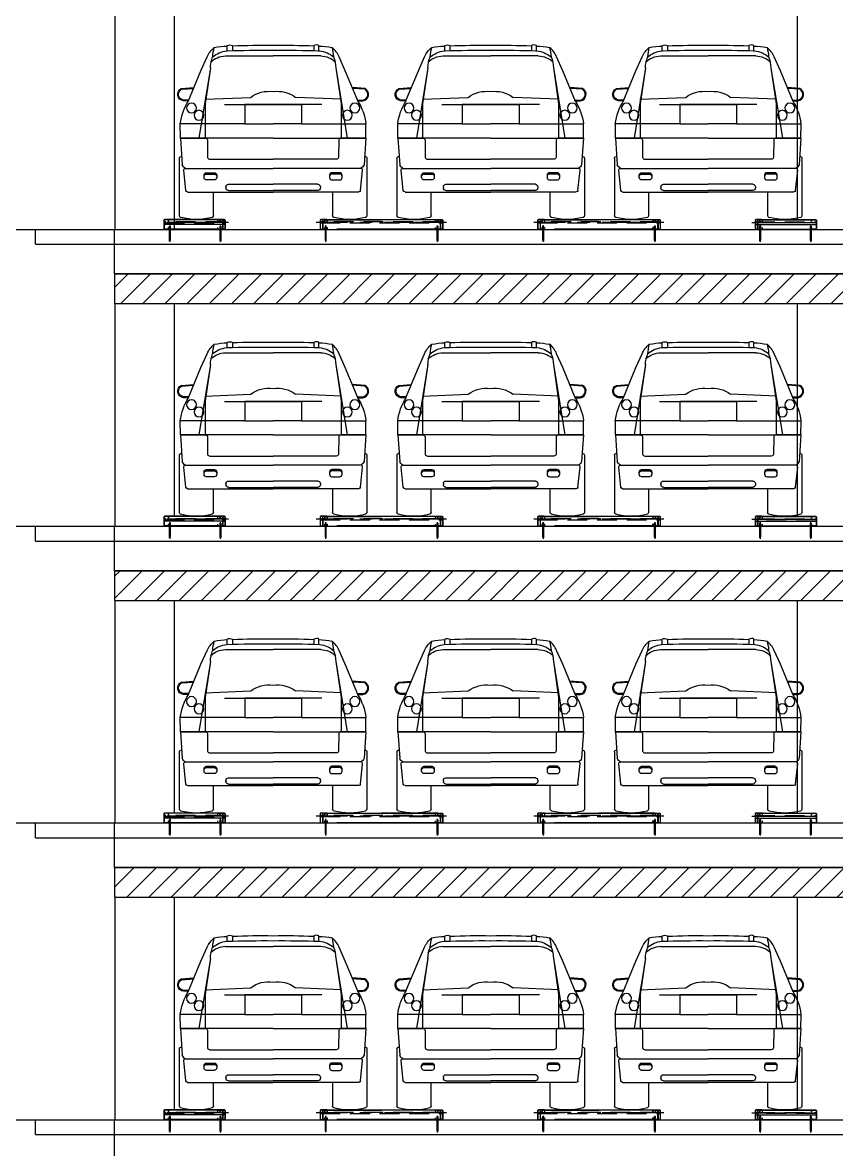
# Model space of a CAD drawing. Header units: millimetres. Extents: x -5 to 1510635, y -6 to 71285.
# Drawn here: x 1304584 to 1312816, y 20067 to 31458 of the extents above; entities that cross this region are included whole.
import ezdxf

# ---------------------------------------------------------------- set-up
doc = ezdxf.new("R2010")
doc.units = ezdxf.units.MM
doc.header["$LTSCALE"] = 1000
for name, pattern in [('CENTER', [2, 1.25, -0.25, 0.25, -0.25]), ('DASHEDX2', [1.5, 1, -0.5]), ('HIDDEN', [0.375, 0.25, -0.125]), ('PHANTOM', [2.5, 1.25, -0.25, 0.25, -0.25, 0.25, -0.25])]:
    doc.linetypes.add(name, pattern=pattern)
for name, color, linetype in [('1', 1, 'CENTER'), ('2', 42, 'Continuous'), ('3', 3, 'Continuous'), ('4', 4, 'DASHEDX2'), ('MP-1', 1, 'CENTER'), ('MP-2', 42, 'Continuous'), ('MP-5', 5, 'PHANTOM'), ('MP-7', 7, 'Continuous'), ('MP-8', 8, 'Continuous'), ('STEELPIPE_D10_-0', 7, 'Continuous')]:
    doc.layers.add(name, color=color, linetype=linetype)
pattern_1 = [(45, (318903, -303844.92), (-112.253202, 112.253202), [])]

# ---------------------------------------------------------------- blocks, each defined once
blk = doc.blocks.new('suv1')
at = {"layer": 'MP-2'}
for p, q in [((119949, -43225, 0), (120431, -43225, 0)), ((120914, -43225, 0), (120431, -43225, 0)), ((119797, -43345, 0), (119681, -44055, 0)), ((119797, -43345, 0), (119744, -43710, 0)), ((121065, -43345, 0), (121119, -43710, 0)), ((121065, -43345, 0), (121181, -44055, 0)), ((119744, -43710, 0), (119744, -44055, 0)), ((119938, -43716, 0), (120431, -43716, 0)), ((120924, -43716, 0), (120431, -43716, 0)), ((121119, -43710, 0), (121119, -44055, 0)), ((119493, -44055, 0), (119492, -43912, 0)), ((120144, -43912, 0), (119492, -43912, 0)), ((120718, -43912, 0), (121370, -43912, 0)), ((121369, -44055, 0), (121370, -43912, 0)), ((119493, -44055, 0), (119512, -44324, 0)), ((120431, -44055, 0), (119493, -44055, 0)), ((120431, -44055, 0), (121370, -44055, 0)), ((121369, -44055, 0), (121351, -44324, 0)), ((119483, -44260, 0), (119483, -44839, 0)), ((119502, -44243, 0), (119500, -44243, 0)), ((121361, -44243, 0), (121362, -44243, 0)), ((121380, -44260, 0), (121380, -44839, 0)), ((119585, -44361, 0), (120431, -44361, 0)), ((121277, -44361, 0), (120431, -44361, 0)), ((119979, -44522, 0), (120042, -44522, 0)), ((120042, -44522, 0), (120431, -44522, 0)), ((120431, -44521, 0), (120431, -44521, 0)), ((120431, -44521, 0), (120431, -44521, 0)), ((120431, -44521, 0), (120431, -44521, 0)), ((120431, -44521, 0), (120431, -44521, 0)), ((120431, -44521, 0), (120431, -44521, 0)), ((120431, -44521, 0), (120431, -44521, 0)), ((120431, -44521, 0), (120431, -44521, 0)), ((120431, -44521, 0), (120431, -44521, 0)), ((120820, -44522, 0), (120431, -44522, 0)), ((120884, -44522, 0), (120820, -44522, 0)), ((119565, -44600, 0), (120431, -44600, 0)), ((119829, -44839, 0), (119829, -44600, 0)), ((119953, -44547, 0), (119953, -44559, 0)), ((119979, -44585, 0), (120431, -44585, 0)), ((120884, -44585, 0), (120431, -44585, 0)), ((121297, -44600, 0), (120431, -44600, 0)), ((120909, -44547, 0), (120909, -44559, 0)), ((121033, -44839, 0), (121033, -44600, 0))]:
    blk.add_line(p, q, dxfattribs=at)
at = {"layer": 'MP-2', "elevation": 0}
for points in [[(119572, -43686), (119701, -43374), (119764, -43234, -0.122925), (119835, -43139, -0.251437)], [(119968, -43178), (119968, -43119, -0.253027), (120019, -43120), (120019, -43172)], [(120895, -43178), (120895, -43119, 0.253027), (120843, -43120), (120843, -43172)], [(121291, -43686), (121162, -43374), (121099, -43234, 0.122925), (121027, -43139, 0.251437)], [(119576, -43679), (119524, -43679, -0.745237), (119503, -43554), (119630, -43544)], [(119578, -43670), (119524, -43670, -0.730897), (119505, -43562), (119627, -43553)], [(121286, -43679), (121339, -43679, 0.745237), (121360, -43554), (121232, -43544)], [(121284, -43670), (121338, -43670, 0.730897), (121357, -43562), (121236, -43553)], [(119493, -44055), (119744, -44055, -0.329629), (119768, -44072), (119769, -44252, 0.329629), (119793, -44269), (120431, -44269)], [(121369, -44055), (121119, -44055, 0.329629), (121095, -44072), (121094, -44252, -0.329629), (121070, -44269), (120431, -44269)], [(119548, -44584), (119526, -44380, -0.445607), (119543, -44361), (119585, -44361)], [(119733, -44453), (119733, -44443, -0.414214), (119758, -44418), (119836, -44418, -0.414214), (119861, -44443), (119861, -44453)], [(121129, -44453), (121129, -44443, 0.414214), (121104, -44418), (121026, -44418, 0.414214), (121001, -44443), (121001, -44453)], [(121315, -44584), (121336, -44380, 0.445607), (121319, -44361), (121277, -44361)]]:
    blk.add_lwpolyline(points, format="xyb", dxfattribs=at)
for points in [[(119741, -43663), (120204, -43643)], [(120431, -43716), (120144, -43716), (120144, -43912), (120431, -43912)], [(120431, -43716), (120718, -43716), (120718, -43912), (120431, -43912)], [(121122, -43663), (120658, -43643)]]:
    blk.add_lwpolyline(points, dxfattribs=at)
for points in [[(119758, -44405), (119836, -44405, -0.414214), (119861, -44430), (119861, -44453, -0.414214), (119836, -44478), (119758, -44478, -0.414214), (119733, -44453), (119733, -44430, -0.414214)], [(121104, -44405), (121026, -44405, 0.414214), (121001, -44430), (121001, -44453, 0.414214), (121026, -44478), (121104, -44478, 0.414214), (121129, -44453), (121129, -44430, 0.414214)]]:
    blk.add_lwpolyline(points, format="xyb", close=True, dxfattribs=at)
at = {"layer": 'MP-2'}
for centre in [(119605, -43750, 0), (121257, -43750, 0), (119681, -43824, 0), (121181, -43824, 0)]:
    blk.add_circle(centre, 49.7, dxfattribs=at)
for centre, radius, start, end in [((120713, -43326, 0), 898, 167.978, 174.1526), ((119983, -43857, 0), 733, 91.1771, 101.6263), ((120350, -58228, 0), 15061, 89.6927, 91.4812), ((120313, -50272, 0), 7156, 89.0575, 92.3573), ((120549, -50272, 0), 7156, 87.6427, 90.9425), ((120512, -58228, 0), 15061, 88.5188, 90.3073), ((120879, -43857, 0), 733, 78.3737, 88.8229), ((120149, -43326, 0), 898, 5.8474, 12.022), ((119960, -43464, 0), 240, 92.5418, 132.6465), ((120124, -43355, 0), 327, 158.3471, 178.4797), ((119990, -43428, 0), 257, 96.5599, 131.4064), ((120872, -43428, 0), 257, 48.5936, 83.4401), ((120903, -43464, 0), 240, 47.3535, 87.4582), ((120739, -43355, 0), 327, 1.5203, 21.6529), ((120388, -43888, 0), 306, 81.8743, 126.7924), ((120475, -43888, 0), 306, 53.2076, 98.1257), ((120052, -43982, 0), 564, 147.486, 172.8559), ((120811, -43982, 0), 564, 7.1441, 32.514), ((119500, -44260, 0), 17.6, 70.7256, 180), ((121362, -44260, 0), 17.6, 0, 109.2744), ((119570, -44305, 0), 61.4, 197.843, 244.1266), ((121292, -44305, 0), 61.4, 295.8734, 342.157), ((119979, -44547, 0), 25.1, 90, 180), ((120884, -44547, 0), 25.1, 0, 90), ((119565, -44582, 0), 17.6, 186.0723, 270), ((119979, -44559, 0), 25.1, 180, 270), ((120884, -44559, 0), 25.1, 270, 0), ((121297, -44582, 0), 17.6, 270, 353.9277), ((119500, -44839, 0), 17.6, 180, 254.7784), ((119656, -44267, 0), 611, 254.7784, 285.2216), ((119812, -44839, 0), 17.6, 285.2216, 0), ((121051, -44839, 0), 17.6, 180, 254.7784), ((121206, -44267, 0), 611, 254.7784, 285.2216), ((121362, -44839, 0), 17.6, 285.2216, 0)]:
    blk.add_arc(centre, radius, start, end, dxfattribs=at)
blk = doc.blocks.new('6461321')
at = {"layer": '3'}
for p, q in [((35581, 30055), (35581, 29887)), ((35586, 30055), (35586, 29887)), ((35665, 30071), (35597, 30071)), ((35665, 30066), (35597, 30066)), ((35597, 29876), (35665, 29876)), ((35597, 29871), (35665, 29871)), ((35677, 30031), (35677, 30055)), ((35681, 30031), (35677, 30031)), ((35677, 29911), (35681, 29911)), ((35677, 29887), (35677, 29911)), ((35681, 30031), (35681, 30055)), ((35681, 29887), (35681, 29911))]:
    blk.add_line(p, q, dxfattribs=at)
for centre, radius, start, end in [((35597, 30055), 16, 90, 180), ((35597, 29887), 16, 180, 270), ((35597, 30055), 11.4, 90, 180), ((35597, 29887), 11.4, 180, 270), ((35665, 30055), 16, 0, 90), ((35665, 30055), 11.4, 0, 90), ((35665, 29887), 16, 270, 0), ((35665, 29887), 11.4, 270, 0)]:
    blk.add_arc(centre, radius, start, end, dxfattribs=at)
blk = doc.blocks.new('64654132')
at = {"layer": '1'}
blk.add_line((36681, 19299), (36681, 19199), dxfattribs=at)
blk.add_line((36681, 19299), (36681, 19199), dxfattribs=at)
at = {"layer": '4'}
for p, q in [((36671, 19327), (36671, 19047)), ((36671, 19327), (36691, 19327)), ((36691, 19327), (36691, 19027)), ((36671, 19047), (36691, 19027))]:
    blk.add_line(p, q, dxfattribs=at)
at = {"layer": 'MP-1', "ltscale": 0.5}
blk.add_line((36681, 19345), (36681, 19009), dxfattribs=at)
blk = doc.blocks.new('12467967867')
at = {"layer": '2'}
blk.add_line((-522, 0), (48, 0), dxfattribs=at)
at = {"layer": '4', "ltscale": 0.2}
for p, q in [((-530, -25), (83, -25)), ((83, -35), (-530, -35))]:
    blk.add_line(p, q, dxfattribs=at)
at = {"layer": '4'}
for p, q in [((-505, -98), (85, -98)), ((-477, -2), (85, -2)), ((-477, -2), (85, -2))]:
    blk.add_line(p, q, dxfattribs=at)
at = {"layer": 'MP-1', "ltscale": 0.5}
blk.add_line((-564, -30), (83, -30), dxfattribs=at)
at = {"layer": 'STEELPIPE_D10_-0'}
blk.add_line((-530, -50), (85, -50), dxfattribs=at)
at = {"layer": 'STEELPIPE_D10_-0', "yscale": 0.5, "zscale": 0.5}
for name, p, xscale in [('6461321', (-18320, -15035), 0.5), ('6461321', (-18295, -15035), 0.5), ('64654132', (17861, -9732), -0.5), ('64654132', (-18310, -9732), 0.5), ('6461321', (17881, -15035), -0.5)]:
    blk.add_blockref(name, p, dxfattribs=dict(at, xscale=xscale))
blk = doc.blocks.new('12323245667856756')
at = {"layer": '2'}
for p, q in [((-706, 0), (400, 0)), ((439, -2), (439, -97)), ((442, -2), (442, -98))]:
    blk.add_line(p, q, dxfattribs=at)
at = {"layer": '4', "ltscale": 0.2}
for p, q in [((462, -25), (-774, -25)), ((-774, -35), (462, -35))]:
    blk.add_line(p, q, dxfattribs=at)
at = {"layer": '4'}
for p, q in [((-721, -2), (-156, -2)), ((394, -98), (-701, -98)), ((414, -2), (-156, -2)), ((442, -98), (405, -98))]:
    blk.add_line(p, q, dxfattribs=at)
at = {"layer": 'MP-1', "ltscale": 0.5}
blk.add_line((501, -30), (-815, -30), dxfattribs=at)
at = {"layer": 'STEELPIPE_D10_-0', "yscale": 0.5, "zscale": 0.5}
for name, p, xscale in [('6461321', (-18567, -15035), 0.5), ('6461321', (-18542, -15035), 0.5), ('64654132', (-19062, -9731), 0.5), ('6461321', (18230, -15035), -0.5), ('64654132', (-17932, -9732), 0.5), ('6461321', (18255, -15035), -0.5)]:
    blk.add_blockref(name, p, dxfattribs=dict(at, xscale=xscale))

msp = doc.modelspace()

# ---------------------------------------------------------------- hatches: boundary and pattern name
at = {"layer": 'MP-8', "linetype": 'ByBlock'}
h = msp.add_hatch(dxfattribs=at)
h.set_pattern_fill('ANSI31', color=256, scale=50, style=0)
h.set_pattern_definition(pattern_1)
h.paths.add_polyline_path([(1305514.081, 28917.34), (1305514.081, 28617.34), (1324669.926, 28617.34), (1324669.926, 28917.34)])
h = msp.add_hatch(dxfattribs=at)
h.set_pattern_fill('ANSI31', color=256, scale=50, style=0)
h.set_pattern_definition(pattern_1)
h.paths.add_polyline_path([(1305514.081, 25917.34), (1305514.081, 25617.34), (1324669.926, 25617.34), (1324669.926, 25917.34)])
h = msp.add_hatch(dxfattribs=at)
h.set_pattern_fill('ANSI31', color=256, scale=50, style=0)
h.set_pattern_definition(pattern_1)
h.paths.add_polyline_path([(1305514.081, 22917.34), (1305514.081, 22617.34), (1324669.926, 22617.34), (1324669.926, 22917.34)])

# ---------------------------------------------------------------- linework, layer by layer
at = {"layer": 'MP-5'}
for p, q in [((1301264.081, 29367.34, 0), (1304714.081, 29367.34, 0)), ((1301264.081, 26367.34, 0), (1304714.081, 26367.34, 0)), ((1301264.081, 23367.34, 0), (1304714.081, 23367.34, 0)), ((1301264.081, 20367.34, 0), (1304714.081, 20367.34, 0))]:
    msp.add_line(p, q, dxfattribs=at)
at = {"layer": 'MP-8', "color": 3, "linetype": 'HIDDEN', "ltscale": 2000}
for p, q in [((1305518.861, 32467.34, 0), (1305518.861, 29367.34, 0)), ((1306118.861, 32467.34, 0), (1306118.861, 29367.34, 0)), ((1312418.861, 32467.34, 0), (1312418.861, 29467.34, 0)), ((1305518.861, 28617.34, 0), (1305518.861, 26367.34, 0)), ((1306118.861, 28617.34, 0), (1306118.861, 26467.34, 0)), ((1312418.861, 28617.34, 0), (1312418.861, 26467.34, 0)), ((1305518.861, 25617.34, 0), (1305518.861, 23367.34, 0)), ((1306118.861, 25617.34, 0), (1306118.861, 23467.34, 0)), ((1312418.861, 25617.34, 0), (1312418.861, 23467.34, 0)), ((1305518.861, 22617.34, 0), (1305518.861, 20367.34, 0)), ((1306118.861, 22617.34, 0), (1306118.861, 20467.34, 0)), ((1312418.861, 22617.34, 0), (1312418.861, 20467.34, 0))]:
    msp.add_line(p, q, dxfattribs=at)
at = {"layer": 'MP-8', "linetype": 'ByBlock'}
for p, q in [((1304714.081, 29367.34, 0), (1324669.926, 29367.34, 0)), ((1304714.081, 29217.34, 0), (1304714.081, 29367.34, 0)), ((1305514.081, 28917.34, 0), (1305514.081, 29367.34, 0)), ((1304714.081, 29217.34, 0), (1324669.926, 29217.34, 0)), ((1305514.614, 28917.34, 0), (1324669.926, 28917.34, 0)), ((1304714.081, 26367.34, 0), (1324669.926, 26367.34, 0)), ((1304714.081, 26217.34, 0), (1304714.081, 26367.34, 0)), ((1305514.081, 25917.34, 0), (1305514.081, 26367.34, 0)), ((1304714.081, 26217.34, 0), (1324669.926, 26217.34, 0)), ((1305514.614, 25917.34, 0), (1324669.926, 25917.34, 0)), ((1304714.081, 23367.34, 0), (1324669.926, 23367.34, 0)), ((1304714.081, 23217.34, 0), (1304714.081, 23367.34, 0)), ((1305514.081, 22917.34, 0), (1305514.081, 23367.34, 0)), ((1304714.081, 23217.34, 0), (1324669.926, 23217.34, 0)), ((1305514.081, 22917.34, 0), (1324669.926, 22917.34, 0)), ((1304714.081, 20367.34, 0), (1324669.926, 20367.34, 0)), ((1304714.081, 20217.34, 0), (1304714.081, 20367.34, 0)), ((1305514.081, 19917.34, 0), (1305514.081, 20367.34, 0)), ((1304714.081, 20217.34, 0), (1324451.885, 20217.34, 0))]:
    msp.add_line(p, q, dxfattribs=at)
at = {"layer": 'MP-8', "linetype": 'ByBlock', "elevation": 0}
for points in [[(1305514.081, 28917.34), (1305514.081, 28617.34), (1324669.926, 28617.34), (1324669.926, 28917.34), (1305514.081, 28917.34)], [(1305514.081, 25917.34), (1305514.081, 25617.34), (1324669.926, 25617.34), (1324669.926, 25917.34), (1305514.081, 25917.34)], [(1305514.081, 22917.34), (1305514.081, 22617.34), (1324669.926, 22617.34), (1324669.926, 22917.34), (1305514.081, 22917.34)]]:
    msp.add_lwpolyline(points, dxfattribs=at)

# ---------------------------------------------------------------- block references
at = {"layer": 'MP-7', "linetype": 'ByBlock', "xscale": -1}
for p in [(1306104.331, 29467.34, 0), (1306104.331, 26467.34, 0), (1306104.331, 23467.34, 0), (1306104.331, 20467.34, 0)]:
    msp.add_blockref('12467967867', p, dxfattribs=at)
at = {"layer": 'MP-7', "linetype": 'ByBlock'}
for name, p in [('12323245667856756', (1308369.852, 29467.34, 0)), ('12323245667856756', (1310569.852, 29467.34, 0)), ('12467967867', (1312523.391, 29467.34, 0)), ('12323245667856756', (1308369.852, 26467.34, 0)), ('12323245667856756', (1310569.852, 26467.34, 0)), ('12467967867', (1312523.391, 26467.34, 0)), ('12323245667856756', (1308369.852, 23467.34, 0)), ('12323245667856756', (1310569.852, 23467.34, 0)), ('12467967867', (1312523.391, 23467.34, 0)), ('12323245667856756', (1308369.852, 20467.34, 0)), ('12323245667856756', (1310569.852, 20467.34, 0)), ('12467967867', (1312523.391, 20467.34, 0))]:
    msp.add_blockref(name, p, dxfattribs=at)
at = {"layer": 'MP-8', "xscale": -1}
for p in [(1427549.89, 74344.99, 0), (1429749.89, 74344.99, 0), (1431949.89, 74344.99, 0), (1427549.89, 71344.99, 0), (1429749.89, 71344.99, 0), (1431949.89, 71344.99, 0), (1427549.89, 68344.99, 0), (1429749.89, 68344.99, 0), (1431949.89, 68344.99, 0), (1427549.89, 65344.99, 0), (1429749.89, 65344.99, 0), (1431949.89, 65344.99, 0)]:
    msp.add_blockref('suv1', p, dxfattribs=at)

doc.saveas('drawing.dxf')
